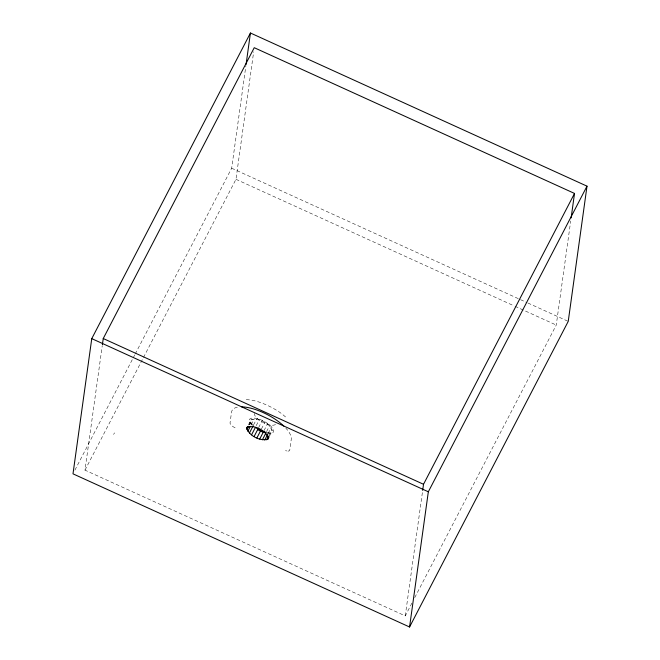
<?xml version="1.0" encoding="UTF-8"?>
<svg xmlns="http://www.w3.org/2000/svg" width="660" height="660" viewBox="0 0 660 660"><rect width="100%" height="100%" fill="white"/><g stroke="black" fill="none" stroke-linecap="round" stroke-linejoin="round"><path stroke-width="0.49" stroke-dasharray="3.3 2.47" d="M411.906 603.091L405.257 615.895L84.983 470.151L102.25 345.675M135.234 353.966L231.668 168.209L245.924 65.53M84.983 470.151L235.975 179.305L253.679 51.769M405.257 615.895L422.68 490.405M414.752 597.605L556.256 325.058L570.702 220.984M267.028 432.465L270.46 432.432L272.25 430.708C269.651 423.035 258.835 417.392 251.072 419.752L250.734 422.227L252.714 425.065M74.902 470.176L134.755 354.882M248.399 424.933L251.072 419.752M249.332 424.842L252.318 419.092M249.455 424.693L250.734 422.227M251.196 424.636L254.183 418.885M253.555 424.9L256.542 419.149M256.237 425.609L259.223 419.859M258.646 427.548L262.053 420.981M261.434 428.992L264.841 422.416M263.983 430.658L267.399 424.091M266.549 431.623L269.536 425.873M268.141 433.397L271.128 427.647M268.752 435.724L272.052 429.297M269.577 435.88L272.25 430.708M113.586 434.404L114.04 433.612M114.188 433.381L114.543 432.853M246.229 399.548L251.889 400.174A33.058 12.639 27.4 0 1 281.746 413.762L286.885 418.044M285.5 450.623L286.753 450.953M231.668 168.209L526.985 302.593M527.926 303.022L568.235 321.37M235.975 179.305L514.115 305.877M515.047 306.306L556.256 325.058M275.55 424.38A12.02 4.595 27.4 0 1 263.159 422.466A12.02 4.595 27.4 0 1 254.372 413.424M235.133 427.804A6.014 2.302 27.4 0 1 230.043 422.944L231.536 412.17A33.058 12.639 27.4 0 1 239.341 406.915M287.925 451.085A6.014 2.302 27.4 0 0 289.757 450.12L291.25 439.354A33.058 12.639 27.4 0 0 285.871 428.175M251.559 424.966A13.522 5.173 27.4 0 1 254.694 418.126A13.522 5.173 27.4 0 1 272.011 427.449A13.522 5.173 27.4 0 1 266.854 433.207"/><path stroke-width="0.99" d="M91.765 338.629L72.996 473.839L409.563 627L568.235 321.37L587.004 186.161L250.437 33L91.765 338.629L428.332 491.791L409.563 627M102.399 344.652L103.249 338.53L254.24 47.693L574.522 193.438L571.123 217.924M246.064 64.515L250.437 33M422.68 490.405L423.522 484.283L574.522 193.438M246.691 428.216L247.236 427.144C254.999 424.792 265.807 430.435 268.405 438.1L267.869 439.172C260.106 441.523 249.298 435.88 246.691 428.216L247.549 426.574M246.889 429.627L248.597 426.335M247.813 431.269L250.379 426.343M249.406 433.051L253.242 425.651M251.551 434.833L255.387 427.441L260.725 430.551L265.353 432.143M254.1 436.499L257.936 429.107M256.888 437.943L260.725 430.551M259.718 439.057L263.563 431.665M262.408 439.774L266.244 432.374M264.759 440.038L267.745 434.288M266.623 439.832L268.331 436.54M267.869 439.172L269.148 436.706M428.332 491.791L587.004 186.161M103.249 338.53L423.522 484.283M241.576 406.849A33.058 12.639 27.4 0 1 283.8 426.063M263.043 432.127A13.522 5.173 27.4 0 1 260.642 431.145M259.85 430.774A13.522 5.173 27.4 0 1 257.507 429.528"/></g></svg>
